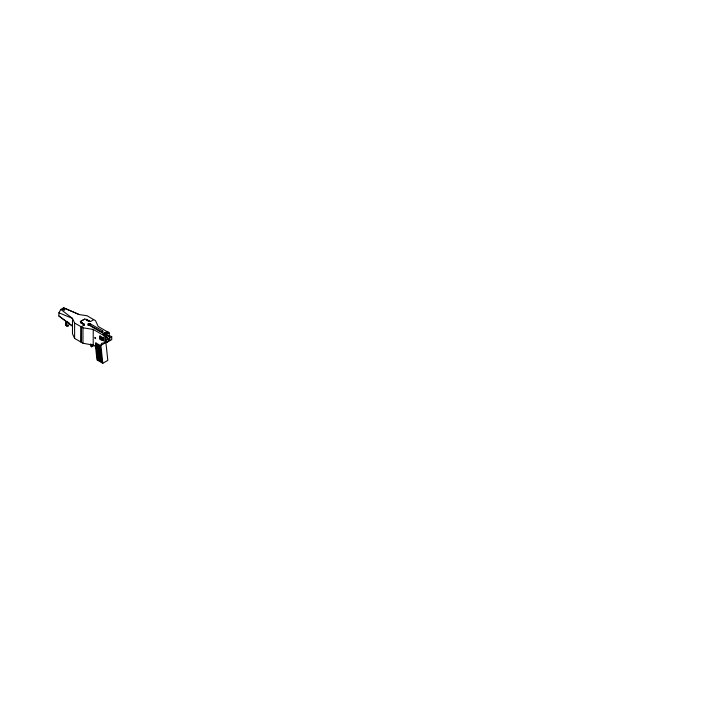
<?xml version="1.0" encoding="UTF-8"?>
<svg xmlns="http://www.w3.org/2000/svg" width="701" height="701" viewBox="0 0 701 701"><rect width="100%" height="100%" fill="white"/><g stroke="black" fill="none" stroke-linecap="round" stroke-linejoin="round"><path stroke-width="1.05" d="M92.085 344.506C92.646 349.098 89.728 346.215 90.797 343.919M95.529 338.233L94.872 337.479L94.968 338.364M105.904 337.689L105.483 338.898L106.736 339.617L111.739 336.725L111.739 339.617L106.736 342.509L105.483 341.79L105.816 336.2L107.656 335.139L107.656 336.103L108.068 335.858M95.599 338.53L95.502 337.864M58.893 316.002L72.483 326.105L58.893 316.002L58.893 312.812L60.847 309.421L63.607 307.827L79.152 314.547L87.134 315.774L93.636 319.63M97.641 359.806L95.844 342.955L96.572 343.385L98.377 360.226L97.641 359.806L95.844 342.955M99.472 360.857L97.667 344.016L98.394 344.436L100.199 361.278L99.472 360.857L97.667 344.016M101.294 361.909L99.489 345.067L100.217 345.488L102.022 362.329L101.294 361.909L99.489 345.067M96.098 343.779L96.572 343.385M97.921 344.831L98.394 344.436M99.744 345.882L100.217 345.488M62.731 309.299L63.397 308.913A0.981 0.57 60 0 1 64.729 309.684L64.063 310.07L62.731 309.299A0.981 0.57 60 0 1 64.063 310.07M84.628 319.148L80.457 321.557L81.097 322.942L82.122 322.521L82.911 323.993M60.847 309.421L72.483 318.394L74.613 323.003L81.123 326.762L84.497 325.001L83.796 323.485L82.771 324.169L81.982 322.697L81.097 323.205L80.326 321.54L84.593 319.069L87.485 319.525L86.749 320.112M102.477 334.272L104.729 333.168L105.404 333.553L103.818 335.043L102.477 334.272L104.729 333.168M105.062 332.782L107.314 331.669L107.989 332.055L106.403 333.553L105.062 332.782L107.314 331.669M103.143 334.079L103.818 334.465L105.404 333.553M105.737 332.589L106.403 332.975L107.989 332.055M81.377 326.903L82.963 327.823L93.215 329.409L104.23 335.761L109.233 332.879L109.233 336.725M91.831 346.618L93.496 345.654L92.847 345.856M106.017 341.58A4.723 2.725 60 0 0 105.904 342.509L107.814 360.375L102.81 363.267L100.891 345.4L108.401 341.063M103.152 338.863L102.521 338.294M103.152 339.635L102.521 339.065M95.424 338.627L95.599 338.11M108.401 336.243L110.486 336.007L111.739 336.725M58.893 312.812L72.483 318.394L72.483 333.807L74.613 338.417L81.123 342.176L81.29 326.762M90.56 321.409L88.273 320.988M81.377 326.806L81.377 342.316L82.963 343.227L94.048 345.304A2.357 1.358 60 0 1 95.66 347.661L96.966 359.893L102.81 363.267M79.152 314.547L63.607 307.827M104.063 333.361L105.404 334.132M87.029 319.525L86.293 320.112L89.158 320.488L87.967 321.076L90.595 321.479L93.724 319.682L95.476 320.594L98.219 326.517L109.233 332.879M102.565 330.854A1.297 0.754 0 0 1 102.565 331.915A1.297 0.754 0 0 1 100.725 331.915L88.3 324.738A1.297 0.754 0 0 1 88.3 323.678A1.297 0.754 0 0 1 90.131 323.678L102.565 330.854L102.565 332.204A1.297 0.754 0 0 1 102.767 332.353M88.466 324.064L90.131 325.027L90.131 323.678M88.221 324.116L102.959 332.625M83.647 323.66L84.365 324.984M105.904 337.207L108.401 338.653L105.904 336.243M103.397 339.573A1.183 0.683 0 0 1 101.733 339.573L101.733 338.749L100.015 337.716A1.183 0.683 0 0 1 100.015 336.752L100.015 335.981L103.397 337.935L103.397 340.344A1.183 0.683 0 0 1 101.733 340.344L100.015 339.354A1.183 0.683 0 0 1 99.831 338.53M102.609 338.25L103.397 338.706A1.183 0.683 0 0 1 101.733 338.706M101.733 339.573L100.015 338.583A1.183 0.683 0 0 1 100.015 337.619M107.568 335.288L110.075 337.689M101.435 361.698L102.022 362.329M99.612 360.647L100.199 361.278M97.789 359.595L98.377 360.226M106.736 339.617L106.736 342.509M106.403 332.975L106.403 333.553M104.23 335.761L104.23 343.472A4.723 2.725 60 0 0 100.891 345.4M103.818 334.465L103.818 335.043M100.059 337.786L100.059 338.557M93.215 329.409L93.215 344.822M82.963 327.823L82.963 343.227M81.123 326.762L81.123 342.176M74.613 323.003L74.613 338.417M100.015 335.981A1.183 0.683 0 0 0 100.015 336.944L101.733 337.935A1.183 0.683 0 0 0 103.397 337.935M87.958 325.36A1.297 0.754 0 0 1 90.131 325.027M69.066 322.784A1.647 0.955 -60 0 0 67.909 324.624A1.647 0.955 -60 0 0 68.768 325.615A2.83 1.639 -60 0 1 66.297 325.369A2.83 1.639 -60 0 1 67.717 321.715M66.104 325.422A2.594 1.498 -60 0 1 66.928 321.4M67.568 325.579A2.83 1.639 -60 0 1 65.579 324.712A2.83 1.639 -60 0 1 67.051 321.33M109.417 340.3A0.999 0.578 -60 0 0 109.742 338.749A0.999 0.578 -60 0 0 108.55 339.801A0.999 0.578 -60 0 0 109.417 340.3"/></g></svg>
